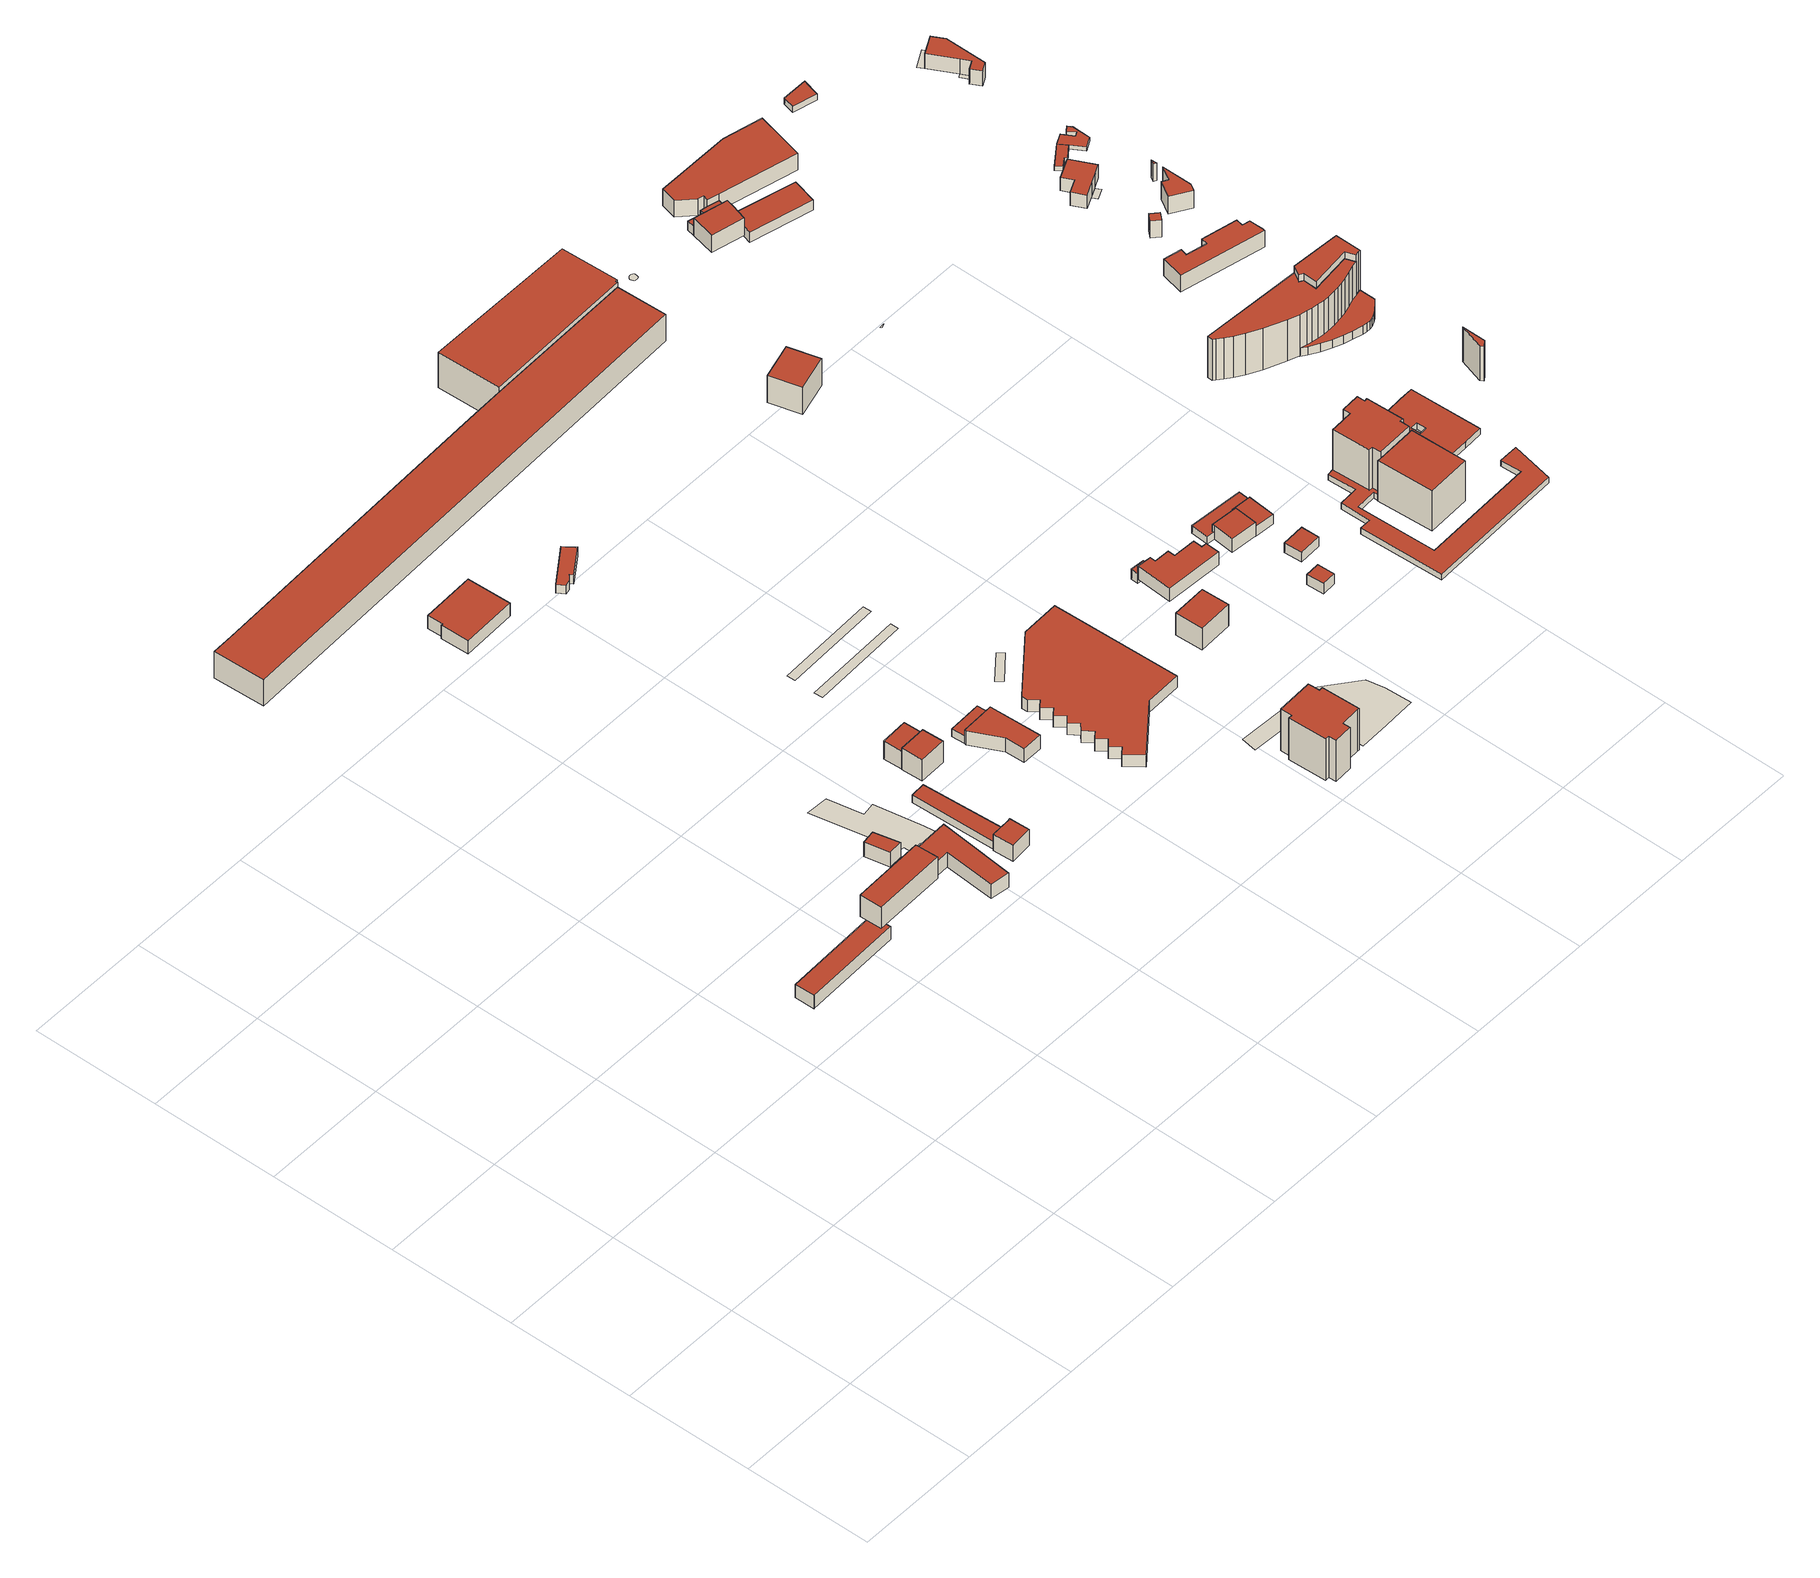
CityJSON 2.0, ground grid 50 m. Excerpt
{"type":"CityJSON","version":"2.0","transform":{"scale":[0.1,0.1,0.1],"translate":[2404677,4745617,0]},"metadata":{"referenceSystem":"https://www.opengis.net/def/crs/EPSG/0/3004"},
"CityObjects":{
"building1":{"type":"Building","attributes":{"ELEVATION":144.17,"GRONDA":153.95,"PIEDE":144.17,"ALTEZZA":9.78,"VOLUME":2468.6},"geometry":[{"type":"Solid","lod":"2","boundaries":[[[[0,1,2,3]],[[0,3,4,5]],[[3,2,6,4]],[[2,1,7,6]],[[1,0,5,7]],[[5,4,6,7]]]],"semantics":{"surfaces":[{"type":"GroundSurface"},{"type":"WallSurface","hasWindows":1},{"type":"WallSurface","hasWindows":0},{"type":"RoofSurface"}],"values":[[0,1,2,2,1,3]]}}]},
"building2":{"type":"Building","attributes":{"ELEVATION":143.21,"GRONDA":149.91,"PIEDE":143.21,"ALTEZZA":6.7,"VOLUME":356.24},"geometry":[{"type":"Solid","lod":"2","boundaries":[[[[8,9,10,11]],[[8,11,12,13]],[[11,10,14,12]],[[10,9,15,14]],[[9,8,13,15]],[[13,12,14,15]]]],"semantics":{"surfaces":[{"type":"GroundSurface"},{"type":"WallSurface","hasWindows":0},{"type":"WallSurface","hasWindows":1},{"type":"RoofSurface"}],"values":[[0,1,2,2,2,3]]}}]},
"building3":{"type":"Building","attributes":{"ELEVATION":145.44,"GRONDA":152.04,"PIEDE":145.44,"ALTEZZA":6.6,"VOLUME":1837.3},"geometry":[{"type":"Solid","lod":"2","boundaries":[[[[16,17,18,19,20,21,22,23]],[[16,23,24,25]],[[23,22,26,24]],[[22,21,27,26]],[[21,20,28,27]],[[20,19,29,28]],[[19,18,30,29]],[[18,17,31,30]],[[17,16,25,31]],[[25,24,26,27,28,29,30,31]]]],"semantics":{"surfaces":[{"type":"GroundSurface"},{"type":"WallSurface","hasWindows":1},{"type":"WallSurface","hasWindows":0},{"type":"RoofSurface"}],"values":[[0,1,1,2,2,1,1,1,2,3]]}}]},
"building4":{"type":"Building","attributes":{"ELEVATION":146.6,"GRONDA":0,"PIEDE":146.6,"ALTEZZA":0,"VOLUME":0},"geometry":[{"type":"MultiSurface","lod":"0","boundaries":[[[32,33,34,35,36,37,38,39,40,41,42,43,44]]]}]},
"building5":{"type":"Building","attributes":{"ELEVATION":141.85,"GRONDA":149.23,"PIEDE":141.85,"ALTEZZA":7.38,"VOLUME":517.94},"geometry":[{"type":"Solid","lod":"2","boundaries":[[[[45,46,47,48,49,50]],[[45,50,51,52]],[[50,49,53,51]],[[49,48,54,53]],[[48,47,55,54]],[[47,46,56,55]],[[46,45,52,56]],[[52,51,53,54,55,56]]]],"semantics":{"surfaces":[{"type":"GroundSurface"},{"type":"WallSurface","hasWindows":1},{"type":"WallSurface","hasWindows":0},{"type":"RoofSurface"}],"values":[[0,1,1,1,2,1,2,3]]}}]},
"building6":{"type":"Building","attributes":{"ELEVATION":141.31,"GRONDA":144.7,"PIEDE":141.31,"ALTEZZA":3.39,"VOLUME":728.48},"geometry":[{"type":"Solid","lod":"2","boundaries":[[[[57,58,59,60]],[[57,60,61,62]],[[60,59,63,61]],[[59,58,64,63]],[[58,57,62,64]],[[62,61,63,64]]]],"semantics":{"surfaces":[{"type":"GroundSurface"},{"type":"WallSurface","hasWindows":1},{"type":"WallSurface","hasWindows":0},{"type":"RoofSurface"}],"values":[[0,1,1,2,1,3]]}}]},
"building7":{"type":"Building","attributes":{"ELEVATION":144.18,"GRONDA":150.17,"PIEDE":144.18,"ALTEZZA":5.99,"VOLUME":2182.28},"geometry":[{"type":"Solid","lod":"2","boundaries":[[[[65,66,67,68]],[[69,70,66,65,71,72]],[[69,72,73,74]],[[72,71,75,73]],[[71,65,68,75]],[[66,70,76,67]],[[70,69,74,76]],[[74,73,75,68,67,76]]]],"semantics":{"surfaces":[{"type":"WallSurface","hasWindows":1},{"type":"GroundSurface"},{"type":"WallSurface","hasWindows":0},{"type":"RoofSurface"}],"values":[[0,1,0,2,0,2,0,3]]}}]},
"building8":{"type":"Building","attributes":{"ELEVATION":140.44,"GRONDA":150.24,"PIEDE":140.44,"ALTEZZA":9.8,"VOLUME":865.9},"geometry":[{"type":"Solid","lod":"2","boundaries":[[[[77,78,79,80]],[[77,80,81,82]],[[80,79,83,81]],[[79,78,84,83]],[[78,77,82,84]],[[82,81,83,84]]]],"semantics":{"surfaces":[{"type":"GroundSurface"},{"type":"WallSurface","hasWindows":1},{"type":"WallSurface","hasWindows":0},{"type":"RoofSurface"}],"values":[[0,1,2,2,1,3]]}}]},
"building9":{"type":"Building","attributes":{"ELEVATION":140.62,"GRONDA":148.72,"PIEDE":140.62,"ALTEZZA":8.1,"VOLUME":632.92},"geometry":[{"type":"Solid","lod":"2","boundaries":[[[[85,86,87,88]],[[85,88,89,90]],[[88,87,91,89]],[[87,86,92,91]],[[86,85,90,92]],[[90,89,91,92]]]],"semantics":{"surfaces":[{"type":"GroundSurface"},{"type":"WallSurface","hasWindows":0},{"type":"RoofSurface"}],"values":[[0,1,1,1,1,2]]}}]},
"building10":{"type":"Building","attributes":{"ELEVATION":144.06,"GRONDA":150.45,"PIEDE":144.06,"ALTEZZA":6.39,"VOLUME":1241.47},"geometry":[{"type":"Solid","lod":"2","boundaries":[[[[93,94,95,96]],[[94,97,98,95]],[[99,100,97,94,93,101]],[[99,101,102,103]],[[101,93,96,102]],[[97,100,104,98]],[[100,99,103,104]],[[103,102,96,95,98,104]]]],"semantics":{"surfaces":[{"type":"WallSurface","hasWindows":1},{"type":"GroundSurface"},{"type":"WallSurface","hasWindows":0},{"type":"RoofSurface"}],"values":[[0,0,1,2,2,2,2,3]]}}]},
"building11":{"type":"Building","attributes":{"ELEVATION":144.12,"GRONDA":147.55,"PIEDE":144.12,"ALTEZZA":3.43,"VOLUME":240.53},"geometry":[{"type":"Solid","lod":"2","boundaries":[[[[100,99,105,106]],[[100,106,107,108]],[[106,105,109,107]],[[105,99,110,109]],[[99,100,108,110]],[[108,107,109,110]]]],"semantics":{"surfaces":[{"type":"GroundSurface"},{"type":"WallSurface","hasWindows":0},{"type":"WallSurface","hasWindows":1},{"type":"RoofSurface"}],"values":[[0,1,2,2,2,3]]}}]},
"building12":{"type":"Building","attributes":{"ELEVATION":143.88,"GRONDA":147.88,"PIEDE":143.88,"ALTEZZA":4,"VOLUME":338.51},"geometry":[{"type":"Solid","lod":"2","boundaries":[[[[111,112,113,114]],[[112,115,116,113]],[[117,118,119,115,112,111,120]],[[117,120,121,122]],[[120,111,114,121]],[[115,119,123,116]],[[119,118,124,123]],[[118,117,122,124]],[[122,121,114,113,116,123,124]]]],"semantics":{"surfaces":[{"type":"WallSurface","hasWindows":0},{"type":"GroundSurface"},{"type":"WallSurface","hasWindows":1},{"type":"RoofSurface"}],"values":[[0,0,1,0,0,2,2,2,3]]}}]},
"building13":{"type":"Building","attributes":{"ELEVATION":144.87,"GRONDA":0,"PIEDE":144.87,"ALTEZZA":0,"VOLUME":0},"geometry":[{"type":"MultiSurface","lod":"0","boundaries":[[[125,126,127,128]]]}]},
"building14":{"type":"Building","attributes":{"ELEVATION":144.88,"GRONDA":0,"PIEDE":0,"ALTEZZA":6,"VOLUME":0},"geometry":[{"type":"Solid","lod":"2","boundaries":[[[[129,130,131,132]],[[130,129,133,134,135]],[[130,135,136,131]],[[135,134,137,136]],[[134,133,138,137]],[[133,129,132,138]],[[131,136,137,138,132]]]],"semantics":{"surfaces":[{"type":"WallSurface","hasWindows":1},{"type":"GroundSurface"},{"type":"WallSurface","hasWindows":0},{"type":"RoofSurface"}],"values":[[0,1,2,0,0,2,3]]}}]},
"building15":{"type":"Building","attributes":{"ELEVATION":145.69,"GRONDA":0,"PIEDE":145.69,"ALTEZZA":0,"VOLUME":0},"geometry":[{"type":"MultiSurface","lod":"0","boundaries":[[[139,140,141,142]]]}]},
"building16":{"type":"Building","attributes":{"ELEVATION":143.92,"GRONDA":156.02,"PIEDE":143.92,"ALTEZZA":12.1,"VOLUME":50901.09},"geometry":[{"type":"Solid","lod":"2","boundaries":[[[[143,144,145,146,147,148,149]],[[143,149,150,151]],[[149,148,152,150]],[[148,147,153,152]],[[147,146,154,153]],[[146,145,155,154]],[[145,144,156,155]],[[144,143,151,156]],[[151,150,152,153,154,155,156]]]],"semantics":{"surfaces":[{"type":"GroundSurface"},{"type":"WallSurface","hasWindows":0},{"type":"WallSurface","hasWindows":1},{"type":"RoofSurface"}],"values":[[0,1,2,1,2,1,2,2,3]]}}]},
"building17":{"type":"Building","attributes":{"ELEVATION":148.68,"GRONDA":0,"PIEDE":148.68,"ALTEZZA":0,"VOLUME":0},"geometry":[{"type":"MultiSurface","lod":"0","boundaries":[[[157,158,159,160]]]}]},
"building18":{"type":"Building","attributes":{"ELEVATION":144.12,"GRONDA":149.5,"PIEDE":144.12,"ALTEZZA":5.38,"VOLUME":10034.62},"geometry":[{"type":"Solid","lod":"2","boundaries":[[[[161,162,163,164,165,166,167,168,169,170,171,172,173,174,175,176,177,178,179,180,181]],[[161,181,182,183]],[[181,180,184,182]],[[180,179,185,184]],[[179,178,186,185]],[[178,177,187,186]],[[177,176,188,187]],[[176,175,189,188]],[[175,174,190,189]],[[174,173,191,190]],[[173,172,192,191]],[[172,171,193,192]],[[171,170,194,193]],[[170,169,195,194]],[[169,168,196,195]],[[168,167,197,196]],[[167,166,198,197]],[[166,165,199,198]],[[165,164,200,199]],[[164,163,201,200]],[[163,162,202,201]],[[162,161,183,202]],[[183,182,184,185,186,187,188,189,190,191,192,193,194,195,196,197,198,199,200,201,202]]]],"semantics":{"surfaces":[{"type":"GroundSurface"},{"type":"WallSurface","hasWindows":1},{"type":"WallSurface","hasWindows":0},{"type":"RoofSurface"}],"values":[[0,1,2,1,1,2,1,1,2,1,2,2,1,2,1,1,2,2,2,1,1,1,3]]}}]},
"building19":{"type":"Building","attributes":{"ELEVATION":143.97,"GRONDA":154.03,"PIEDE":143.97,"ALTEZZA":10.06,"VOLUME":1475.68},"geometry":[{"type":"Solid","lod":"2","boundaries":[[[[203,204,205,206]],[[203,206,207,208]],[[206,205,209,207]],[[205,204,210,209]],[[204,203,208,210]],[[208,207,209,210]]]],"semantics":{"surfaces":[{"type":"GroundSurface"},{"type":"WallSurface","hasWindows":0},{"type":"WallSurface","hasWindows":1},{"type":"RoofSurface"}],"values":[[0,1,1,2,2,3]]}}]},
"building20":{"type":"Building","attributes":{"ELEVATION":141.59,"GRONDA":146.07,"PIEDE":141.6,"ALTEZZA":4.47,"VOLUME":73.32},"geometry":[{"type":"Solid","lod":"2","boundaries":[[[[211,212,213,214]],[[211,214,215,216]],[[214,213,217,215]],[[213,212,218,217]],[[212,211,216,218]],[[216,215,217,218]]]],"semantics":{"surfaces":[{"type":"GroundSurface"},{"type":"WallSurface","hasWindows":1},{"type":"WallSurface","hasWindows":0},{"type":"RoofSurface"}],"values":[[0,1,2,2,2,3]]}}]},
"building21":{"type":"Building","attributes":{"ELEVATION":143.59,"GRONDA":149.56,"PIEDE":143.59,"ALTEZZA":5.97,"VOLUME":1444.21},"geometry":[{"type":"Solid","lod":"2","boundaries":[[[[219,220,221,222,223,224,225,226,227,228]],[[219,228,229,230]],[[228,227,231,229]],[[227,226,232,231]],[[226,225,233,232]],[[225,224,234,233]],[[224,223,235,234]],[[223,222,236,235]],[[222,221,237,236]],[[221,220,238,237]],[[220,219,230,238]],[[230,229,231,232,233,234,235,236,237,238]]]],"semantics":{"surfaces":[{"type":"GroundSurface"},{"type":"WallSurface","hasWindows":0},{"type":"WallSurface","hasWindows":1},{"type":"RoofSurface"}],"values":[[0,1,1,2,1,1,2,2,1,2,1,3]]}}]},
"building22":{"type":"Building","attributes":{"ELEVATION":141.89,"GRONDA":158,"PIEDE":141.89,"ALTEZZA":16.11,"VOLUME":92813.31},"geometry":[{"type":"Solid","lod":"2","boundaries":[[[[239,240,241,242]],[[241,243,244,245,246,242]],[[240,239,247,248,249,250]],[[240,250,243,241]],[[250,249,244,243]],[[249,248,245,244]],[[248,247,246,245]],[[247,239,242,246]]]],"semantics":{"surfaces":[{"type":"WallSurface","hasWindows":0},{"type":"RoofSurface"},{"type":"GroundSurface"},{"type":"WallSurface","hasWindows":1}],"values":[[0,1,2,0,0,0,0,3]]}}]},
"building23":{"type":"Building","attributes":{"ELEVATION":144.37,"GRONDA":149.09,"PIEDE":144.37,"ALTEZZA":4.72,"VOLUME":175.67},"geometry":[{"type":"Solid","lod":"2","boundaries":[[[[251,252,253,254]],[[252,251,255,256]],[[252,256,257,253]],[[256,255,258,257]],[[255,251,254,258]],[[253,257,258,254]]]],"semantics":{"surfaces":[{"type":"WallSurface","hasWindows":0},{"type":"GroundSurface"},{"type":"WallSurface","hasWindows":1},{"type":"RoofSurface"}],"values":[[0,1,2,2,2,3]]}}]},
"building24":{"type":"Building","attributes":{"ELEVATION":143.75,"GRONDA":149.96,"PIEDE":143.76,"ALTEZZA":6.2,"VOLUME":590.49},"geometry":[{"type":"Solid","lod":"2","boundaries":[[[[259,260,261,262,263]],[[259,263,264,265]],[[263,262,266,264]],[[262,261,267,266]],[[261,260,268,267]],[[260,259,265,268]],[[265,264,266,267,268]]]],"semantics":{"surfaces":[{"type":"GroundSurface"},{"type":"WallSurface","hasWindows":0},{"type":"WallSurface","hasWindows":1},{"type":"RoofSurface"}],"values":[[0,1,1,2,1,2,3]]}}]},
"building25":{"type":"Building","attributes":{"ELEVATION":143.97,"GRONDA":148.34,"PIEDE":143.97,"ALTEZZA":4.37,"VOLUME":269.39},"geometry":[{"type":"Solid","lod":"2","boundaries":[[[[269,270,271,272]],[[269,272,273,274]],[[272,271,275,273]],[[271,270,276,275]],[[270,269,274,276]],[[274,273,275,276]]]],"semantics":{"surfaces":[{"type":"GroundSurface"},{"type":"WallSurface","hasWindows":1},{"type":"WallSurface","hasWindows":0},{"type":"RoofSurface"}],"values":[[0,1,1,1,2,3]]}}]},
"building26":{"type":"Building","attributes":{"ELEVATION":140.83,"GRONDA":153.22,"PIEDE":140.83,"ALTEZZA":12.39,"VOLUME":2206.08},"geometry":[{"type":"Solid","lod":"2","boundaries":[[[[277,278,279,280]],[[277,280,281,282]],[[280,279,283,281]],[[279,278,284,283]],[[278,277,282,284]],[[282,281,283,284]]]],"semantics":{"surfaces":[{"type":"GroundSurface"},{"type":"WallSurface","hasWindows":1},{"type":"WallSurface","hasWindows":0},{"type":"RoofSurface"}],"values":[[0,1,1,2,1,3]]}}]},
"building27":{"type":"Building","attributes":{"ELEVATION":143.59,"GRONDA":146.99,"PIEDE":143.59,"ALTEZZA":3.4,"VOLUME":418.33},"geometry":[{"type":"Solid","lod":"2","boundaries":[[[[285,286,287,288,289,290,291,292]],[[285,292,293,294]],[[292,291,295,293]],[[291,290,296,295]],[[290,289,297,296]],[[289,288,298,297]],[[288,287,299,298]],[[287,286,300,299]],[[286,285,294,300]],[[294,293,295,296,297,298,299,300]]]],"semantics":{"surfaces":[{"type":"GroundSurface"},{"type":"WallSurface","hasWindows":0},{"type":"WallSurface","hasWindows":1},{"type":"RoofSurface"}],"values":[[0,1,1,1,1,2,1,2,1,3]]}}]},
"building28":{"type":"Building","attributes":{"ELEVATION":143.59,"GRONDA":148.07,"PIEDE":143.59,"ALTEZZA":4.48,"VOLUME":374.34},"geometry":[{"type":"Solid","lod":"2","boundaries":[[[[285,301,302,287,286]],[[285,286,303,304]],[[286,287,305,303]],[[287,302,306,305]],[[302,301,307,306]],[[301,285,304,307]],[[304,303,305,306,307]]]],"semantics":{"surfaces":[{"type":"GroundSurface"},{"type":"WallSurface","hasWindows":1},{"type":"WallSurface","hasWindows":0},{"type":"RoofSurface"}],"values":[[0,1,2,1,1,2,3]]}}]},
"building29":{"type":"Building","attributes":{"ELEVATION":154.08,"GRONDA":0,"PIEDE":154.08,"ALTEZZA":0,"VOLUME":0},"geometry":[{"type":"MultiSurface","lod":"0","boundaries":[[[308,309,310,311,312,313,314,315,316,317,318,319,320,321,322]]]}]},
"building30":{"type":"Building","attributes":{"ELEVATION":141.79,"GRONDA":160.15,"PIEDE":141.79,"ALTEZZA":18.36,"VOLUME":6965.8},"geometry":[{"type":"Solid","lod":"2","boundaries":[[[[323,324,325,326,327,328,329]],[[323,329,330,331]],[[329,328,332,330]],[[328,327,333,332]],[[327,326,334,333]],[[326,325,335,334]],[[325,324,336,335]],[[324,323,331,336]],[[331,330,332,333,334,335,336]]]],"semantics":{"surfaces":[{"type":"GroundSurface"},{"type":"WallSurface","hasWindows":1},{"type":"WallSurface","hasWindows":0},{"type":"RoofSurface"}],"values":[[0,1,2,1,2,2,2,1,3]]}}]},
"building31":{"type":"Building","attributes":{"ELEVATION":141.79,"GRONDA":163.01,"PIEDE":141.79,"ALTEZZA":21.22,"VOLUME":7039.61},"geometry":[{"type":"Solid","lod":"2","boundaries":[[[[337,338,339,340]],[[328,327,338,337,341,342,343,344,345,346,347,348,349]],[[328,349,350,351]],[[349,348,352,350]],[[348,347,353,352]],[[347,346,354,353]],[[346,345,355,354]],[[345,344,356,355]],[[344,343,357,356]],[[343,342,358,357]],[[342,341,359,358]],[[341,337,340,359]],[[338,327,360,339]],[[327,328,351,360]],[[351,350,352,353,354,355,356,357,358,359,340,339,360]]]],"semantics":{"surfaces":[{"type":"WallSurface","hasWindows":1},{"type":"GroundSurface"},{"type":"WallSurface","hasWindows":0},{"type":"RoofSurface"}],"values":[[0,1,2,0,2,2,0,0,0,0,0,0,0,0,3]]}}]},
"building32":{"type":"Building","attributes":{"ELEVATION":142,"GRONDA":144.56,"PIEDE":142,"ALTEZZA":2.56,"VOLUME":2046.81},"geometry":[{"type":"Solid","lod":"2","boundaries":[[[[361,362,363,364,365,366,367,368,369,370,371,372,373,374,375,376,377,378,379]],[[380,381,382,383,384,385,386,387,388,389,390,391,392,393,394,395,396,397,398]],[[380,398,362,361]],[[398,397,363,362]],[[397,396,364,363]],[[396,395,365,364]],[[395,394,366,365]],[[394,393,367,366]],[[393,392,368,367]],[[392,391,369,368]],[[391,390,370,369]],[[390,389,371,370]],[[389,388,372,371]],[[388,387,373,372]],[[387,386,374,373]],[[386,385,375,374]],[[385,384,376,375]],[[384,383,377,376]],[[383,382,378,377]],[[382,381,379,378]],[[381,380,361,379]]]],"semantics":{"surfaces":[{"type":"RoofSurface"},{"type":"GroundSurface"},{"type":"WallSurface","hasWindows":0},{"type":"WallSurface","hasWindows":1}],"values":[[0,1,2,3,2,3,3,2,2,3,2,3,3,2,3,2,3,3,2,2,3]]}}]},
"building33":{"type":"Building","attributes":{"ELEVATION":0,"GRONDA":0,"PIEDE":0,"ALTEZZA":19,"VOLUME":0},"geometry":[{"type":"Solid","lod":"2","boundaries":[[[[399,400,401,402,403,404,405,406,407,408,409,410,411]],[[399,411,412,413]],[[411,410,414,412]],[[410,409,415,414]],[[409,408,416,415]],[[408,407,417,416]],[[407,406,418,417]],[[406,405,419,418]],[[405,404,420,419]],[[404,403,421,420]],[[403,402,422,421]],[[402,401,423,422]],[[401,400,424,423]],[[400,399,413,424]],[[413,412,414,415,416,417,418,419,420,421,422,423,424]]]],"semantics":{"surfaces":[{"type":"GroundSurface"},{"type":"WallSurface","hasWindows":0},{"type":"WallSurface","hasWindows":1},{"type":"RoofSurface"}],"values":[[0,1,2,1,1,2,1,1,2,1,1,1,2,1,3]]}}]},
"building34":{"type":"Building","attributes":{"ELEVATION":139.78,"GRONDA":147.74,"PIEDE":139.78,"ALTEZZA":7.96,"VOLUME":1008.75},"geometry":[{"type":"Solid","lod":"2","boundaries":[[[[425,426,427,428,429]],[[425,429,430,431]],[[429,428,432,430]],[[428,427,433,432]],[[427,426,434,433]],[[426,425,431,434]],[[431,430,432,433,434]]]],"semantics":{"surfaces":[{"type":"GroundSurface"},{"type":"WallSurface","hasWindows":0},{"type":"WallSurface","hasWindows":1},{"type":"RoofSurface"}],"values":[[0,1,2,2,1,1,3]]}}]},
"building35":{"type":"Building","attributes":{"ELEVATION":139.78,"GRONDA":143.87,"PIEDE":139.78,"ALTEZZA":4.09,"VOLUME":210.73},"geometry":[{"type":"Solid","lod":"2","boundaries":[[[[435,436,425,429,437,438,439]],[[435,439,440,441]],[[439,438,442,440]],[[438,437,443,442]],[[437,429,444,443]],[[429,425,445,444]],[[425,436,446,445]],[[436,435,441,446]],[[441,440,442,443,444,445,446]]]],"semantics":{"surfaces":[{"type":"GroundSurface"},{"type":"WallSurface","hasWindows":1},{"type":"WallSurface","hasWindows":0},{"type":"RoofSurface"}],"values":[[0,1,1,2,2,2,1,1,3]]}}]},
"building36":{"type":"Building","attributes":{"ELEVATION":0,"GRONDA":0,"PIEDE":0,"ALTEZZA":0,"VOLUME":0},"geometry":[{"type":"MultiSurface","lod":"0","boundaries":[[[447,448,449,450,451,452,453,454,455,456,457]]]}]},
"building37":{"type":"Building","attributes":{"ELEVATION":141.13,"GRONDA":143.83,"PIEDE":141.13,"ALTEZZA":2.7,"VOLUME":2021.27},"geometry":[{"type":"Solid","lod":"2","boundaries":[[[[458,459,460,461,462,463,464,465,466,467,468,469,470,471,472],[473,474,475,476]],[[458,472,477,478]],[[472,471,479,477]],[[471,470,480,479]],[[470,469,481,480]],[[469,468,482,481]],[[468,467,483,482]],[[467,466,484,483]],[[466,465,485,484]],[[465,464,486,485]],[[464,463,487,486]],[[463,462,488,487]],[[462,461,489,488]],[[461,460,490,489]],[[460,459,491,490]],[[459,458,478,491]],[[473,476,492,493]],[[476,475,494,492]],[[475,474,495,494]],[[474,473,493,495]],[[478,477,479,480,481,482,483,484,485,486,487,488,489,490,491],[493,492,494,495]]]],"semantics":{"surfaces":[{"type":"GroundSurface"},{"type":"WallSurface","hasWindows":0},{"type":"WallSurface","hasWindows":1},{"type":"RoofSurface"}],"values":[[0,1,2,1,2,1,1,2,1,1,1,2,2,2,2,2,2,2,2,1,3]]}}]},
"building38":{"type":"Building","attributes":{"ELEVATION":141.13,"GRONDA":0,"PIEDE":141.13,"ALTEZZA":0,"VOLUME":0},"geometry":[{"type":"MultiSurface","lod":"0","boundaries":[[[473,474,475,476]]]}]},
"building39":{"type":"Building","attributes":{"ELEVATION":139.45,"GRONDA":143.87,"PIEDE":139.45,"ALTEZZA":4.42,"VOLUME":1091.5},"geometry":[{"type":"Solid","lod":"2","boundaries":[[[[496,497,498,499,500]],[[496,500,501,502]],[[500,499,503,501]],[[499,498,504,503]],[[498,497,505,504]],[[497,496,502,505]],[[502,501,503,504,505]]]],"semantics":{"surfaces":[{"type":"GroundSurface"},{"type":"WallSurface","hasWindows":0},{"type":"WallSurface","hasWindows":1},{"type":"RoofSurface"}],"values":[[0,1,2,2,1,1,3]]}}]},
"building40":{"type":"Building","attributes":{"ELEVATION":139.19,"GRONDA":146.77,"PIEDE":139.19,"ALTEZZA":7.58,"VOLUME":6007.72},"geometry":[{"type":"Solid","lod":"2","boundaries":[[[[506,507,508,509,510,511,512,513,514]],[[506,514,515,516]],[[514,513,517,515]],[[513,512,518,517]],[[512,511,519,518]],[[511,510,520,519]],[[510,509,521,520]],[[509,508,522,521]],[[508,507,523,522]],[[507,506,516,523]],[[516,515,517,518,519,520,521,522,523]]]],"semantics":{"surfaces":[{"type":"GroundSurface"},{"type":"WallSurface","hasWindows":0},{"type":"WallSurface","hasWindows":1},{"type":"RoofSurface"}],"values":[[0,1,1,1,2,1,2,2,2,2,3]]}}]},
"building41":{"type":"Building","attributes":{"ELEVATION":141.56,"GRONDA":160.46,"PIEDE":141.56,"ALTEZZA":18.9,"VOLUME":9743.63},"geometry":[{"type":"Solid","lod":"2","boundaries":[[[[524,525,526,527,528,529,530,531,532,533,534,535,536,537,538,539,540,541,542,543,544,545,546,547,548,549]],[[524,549,550,551]],[[549,548,552,550]],[[548,547,553,552]],[[547,546,554,553]],[[546,545,555,554]],[[545,544,556,555]],[[544,543,557,556]],[[543,542,558,557]],[[542,541,559,558]],[[541,540,560,559]],[[540,539,561,560]],[[539,538,562,561]],[[538,537,563,562]],[[537,536,564,563]],[[536,535,565,564]],[[535,534,566,565]],[[534,533,567,566]],[[533,532,568,567]],[[532,531,569,568]],[[531,530,570,569]],[[530,529,571,570]],[[529,528,572,571]],[[528,527,573,572]],[[527,526,574,573]],[[526,525,575,574]],[[525,524,551,575]],[[551,550,552,553,554,555,556,557,558,559,560,561,562,563,564,565,566,567,568,569,570,571,572,573,574,575]]]],"semantics":{"surfaces":[{"type":"GroundSurface"},{"type":"WallSurface","hasWindows":0},{"type":"WallSurface","hasWindows":1},{"type":"RoofSurface"}],"values":[[0,1,1,2,2,1,2,1,1,2,2,2,2,2,1,2,1,1,2,2,2,2,1,2,2,1,2,3]]}}]},
"building42":{"type":"Building","attributes":{"ELEVATION":141.49,"GRONDA":145.33,"PIEDE":141.49,"ALTEZZA":3.84,"VOLUME":788.66},"geometry":[{"type":"Solid","lod":"2","boundaries":[[[[576,577,578,579]],[[580,581,582,583,584,585,586,587,588,577,576,589,590,591,592,593,594,595,596,597,598,599,600,601,602,603,604,605,606]],[[580,606,607,608]],[[606,605,609,607]],[[605,604,610,609]],[[604,603,611,610]],[[603,602,612,611]],[[602,601,613,612]],[[601,600,614,613]],[[600,599,615,614]],[[599,598,616,615]],[[598,597,617,616]],[[597,596,618,617]],[[596,595,619,618]],[[595,594,620,619]],[[594,593,621,620]],[[593,592,622,621]],[[592,591,623,622]],[[591,590,624,623]],[[590,589,625,624]],[[589,576,579,625]],[[577,588,626,578]],[[588,587,627,626]],[[587,586,628,627]],[[586,585,629,628]],[[585,584,630,629]],[[584,583,631,630]],[[583,582,632,631]],[[582,581,633,632]],[[581,580,608,633]],[[608,607,609,610,611,612,613,614,615,616,617,618,619,620,621,622,623,624,625,579,578,626,627,628,629,630,631,632,633]]]],"semantics":{"surfaces":[{"type":"WallSurface","hasWindows":1},{"type":"GroundSurface"},{"type":"WallSurface","hasWindows":0},{"type":"RoofSurface"}],"values":[[0,1,0,0,0,0,2,0,0,2,0,2,2,2,0,2,2,2,0,0,2,2,2,0,0,0,0,0,0,0,3]]}}]},
"building43":{"type":"Building","attributes":{"ELEVATION":141.49,"GRONDA":157.45,"PIEDE":141.49,"ALTEZZA":15.96,"VOLUME":2307.72},"geometry":[{"type":"Solid","lod":"2","boundaries":[[[[634,635,636,637]],[[634,637,638,639]],[[637,636,640,638]],[[636,635,641,640]],[[635,634,639,641]],[[639,638,640,641]]]],"semantics":{"surfaces":[{"type":"GroundSurface"},{"type":"WallSurface","hasWindows":0},{"type":"WallSurface","hasWindows":1},{"type":"RoofSurface"}],"values":[[0,1,2,2,2,3]]}}]},
"building44":{"type":"Building","attributes":{"ELEVATION":141.49,"GRONDA":163.57,"PIEDE":141.49,"ALTEZZA":22.08,"VOLUME":9354.49},"geometry":[{"type":"Solid","lod":"2","boundaries":[[[[592,591,590,642,643,644,645,646,647]],[[592,647,648,649]],[[647,646,650,648]],[[646,645,651,650]],[[645,644,652,651]],[[644,643,653,652]],[[643,642,654,653]],[[642,590,655,654]],[[590,591,656,655]],[[591,592,649,656]],[[649,648,650,651,652,653,654,655,656]]]],"semantics":{"surfaces":[{"type":"GroundSurface"},{"type":"WallSurface","hasWindows":0},{"type":"WallSurface","hasWindows":1},{"type":"RoofSurface"}],"values":[[0,1,2,1,1,2,1,1,1,1,3]]}}]},
"building45":{"type":"Building","attributes":{"ELEVATION":138.32,"GRONDA":145.91,"PIEDE":138.32,"ALTEZZA":7.59,"VOLUME":0},"geometry":[{"type":"Solid","lod":"2","boundaries":[[[[657,658,659,660,661,662,663,664,665,666,667,668]],[[657,668,669,670]],[[668,667,671,669]],[[667,666,672,671]],[[666,665,673,672]],[[665,664,674,673]],[[664,663,675,674]],[[663,662,676,675]],[[662,661,677,676]],[[661,660,678,677]],[[660,659,679,678]],[[659,658,680,679]],[[658,657,670,680]],[[670,669,671,672,673,674,675,676,677,678,679,680]]]],"semantics":{"surfaces":[{"type":"GroundSurface"},{"type":"WallSurface","hasWindows":1},{"type":"WallSurface","hasWindows":0},{"type":"RoofSurface"}],"values":[[0,1,1,1,1,1,1,1,2,1,1,1,2,3]]}}]},
"building46":{"type":"Building","attributes":{"ELEVATION":138.14,"GRONDA":145.94,"PIEDE":138.14,"ALTEZZA":7.8,"VOLUME":98.93},"geometry":[{"type":"Solid","lod":"2","boundaries":[[[[681,682,683,684]],[[681,684,685,686]],[[684,683,687,685]],[[683,682,688,687]],[[682,681,686,688]],[[686,685,687,688]]]],"semantics":{"surfaces":[{"type":"GroundSurface"},{"type":"WallSurface","hasWindows":0},{"type":"WallSurface","hasWindows":1},{"type":"RoofSurface"}],"values":[[0,1,2,2,1,3]]}}]},
"building47":{"type":"Building","attributes":{"ELEVATION":139.07,"GRONDA":141.92,"PIEDE":139.07,"ALTEZZA":2.85,"VOLUME":338.07},"geometry":[{"type":"Solid","lod":"2","boundaries":[[[[689,690,691,692]],[[689,692,693,694]],[[692,691,695,693]],[[691,690,696,695]],[[690,689,694,696]],[[694,693,695,696]]]],"semantics":{"surfaces":[{"type":"GroundSurface"},{"type":"WallSurface","hasWindows":0},{"type":"WallSurface","hasWindows":1},{"type":"RoofSurface"}],"values":[[0,1,2,2,2,3]]}}]},
"building48":{"type":"Building","attributes":{"ELEVATION":137.71,"GRONDA":143.77,"PIEDE":137.71,"ALTEZZA":6.06,"VOLUME":721.32},"geometry":[{"type":"Solid","lod":"2","boundaries":[[[[697,698,699,700,701,702,703,704]],[[697,704,705,706]],[[704,703,707,705]],[[703,702,708,707]],[[702,701,709,708]],[[701,700,710,709]],[[700,699,711,710]],[[699,698,712,711]],[[698,697,706,712]],[[706,705,707,708,709,710,711,712]]]],"semantics":{"surfaces":[{"type":"GroundSurface"},{"type":"WallSurface","hasWindows":1},{"type":"WallSurface","hasWindows":0},{"type":"RoofSurface"}],"values":[[0,1,2,2,1,2,1,2,1,3]]}}]},
"building49":{"type":"Building","attributes":{"ELEVATION":136.88,"GRONDA":0,"PIEDE":136.88,"ALTEZZA":0,"VOLUME":0},"geometry":[{"type":"MultiSurface","lod":"0","boundaries":[[[713,714,715,716]]]}]},
"building50":{"type":"Building","attributes":{"ELEVATION":138.1,"GRONDA":146.09,"PIEDE":138.1,"ALTEZZA":7.99,"VOLUME":1359.53},"geometry":[{"type":"Solid","lod":"2","boundaries":[[[[717,718,719,720,721,722]],[[717,722,723,724]],[[722,721,725,723]],[[721,720,726,725]],[[720,719,727,726]],[[719,718,728,727]],[[718,717,724,728]],[[724,723,725,726,727,728]]]],"semantics":{"surfaces":[{"type":"GroundSurface"},{"type":"WallSurface","hasWindows":0},{"type":"WallSurface","hasWindows":1},{"type":"RoofSurface"}],"values":[[0,1,2,1,1,2,2,3]]}}]},
"building51":{"type":"Building","attributes":{"ELEVATION":137.35,"GRONDA":139.03,"PIEDE":137.35,"ALTEZZA":1.68,"VOLUME":58.83},"geometry":[{"type":"Solid","lod":"2","boundaries":[[[[729,730,731,732,733,734]],[[729,734,735,736]],[[734,733,737,735]],[[733,732,738,737]],[[732,731,739,738]],[[731,730,740,739]],[[730,729,736,740]],[[736,735,737,738,739,740]]]],"semantics":{"surfaces":[{"type":"GroundSurface"},{"type":"WallSurface","hasWindows":1},{"type":"WallSurface","hasWindows":0},{"type":"RoofSurface"}],"values":[[0,1,2,2,1,1,2,3]]}}]},
"building52":{"type":"Building","attributes":{"ELEVATION":138.1,"GRONDA":146.09,"PIEDE":138.1,"ALTEZZA":7.99,"VOLUME":1359.53},"geometry":[{"type":"Solid","lod":"2","boundaries":[[[[741,742,743]],[[741,743,744,745]],[[743,742,746,744]],[[742,741,745,746]],[[745,744,746]]]],"semantics":{"surfaces":[{"type":"GroundSurface"},{"type":"WallSurface","hasWindows":0},{"type":"WallSurface","hasWindows":1},{"type":"RoofSurface"}],"values":[[0,1,1,2,3]]}}]},
"building53":{"type":"Building","attributes":{"ELEVATION":137.2,"GRONDA":139.01,"PIEDE":137.2,"ALTEZZA":1.81,"VOLUME":113.33},"geometry":[{"type":"Solid","lod":"2","boundaries":[[[[747,748,735,749]],[[748,750,736,735]],[[751,752,753,754]],[[750,748,747,755,756,757,758,752,751,759]],[[750,759,760,736]],[[759,751,754,760]],[[752,758,761,753]],[[758,757,762,761]],[[757,756,763,762]],[[756,755,764,763]],[[755,747,749,764]],[[736,760,754,753,761,762,763,764,749,735]]]],"semantics":{"surfaces":[{"type":"WallSurface","hasWindows":1},{"type":"GroundSurface"},{"type":"WallSurface","hasWindows":0},{"type":"RoofSurface"}],"values":[[0,0,0,1,2,2,2,2,0,2,0,3]]}}]},
"building54":{"type":"Building","attributes":{"ELEVATION":136.88,"GRONDA":0,"PIEDE":136.88,"ALTEZZA":0,"VOLUME":0},"geometry":[{"type":"MultiSurface","lod":"0","boundaries":[[[765,766,767,768]]]}]},
"building55":{"type":"Building","attributes":{"ELEVATION":136.88,"GRONDA":143.84,"PIEDE":136.88,"ALTEZZA":6.96,"VOLUME":1208.1},"geometry":[{"type":"Solid","lod":"2","boundaries":[[[[766,765,769,770]],[[771,772,773,774]],[[772,775,776,773]],[[775,767,777,776]],[[767,766,770,777]],[[765,766,767,775,772,771,778,779,780]],[[765,780,781,769]],[[780,779,782,781]],[[779,778,783,782]],[[778,771,774,783]],[[769,781,782,783,774,773,776,777,770]]]],"semantics":{"surfaces":[{"type":"WallSurface","hasWindows":1},{"type":"GroundSurface"},{"type":"WallSurface","hasWindows":0},{"type":"RoofSurface"}],"values":[[0,0,0,0,0,1,2,2,0,2,3]]}}]},
"building56":{"type":"Building","attributes":{"ELEVATION":136.88,"GRONDA":0,"PIEDE":136.88,"ALTEZZA":0,"VOLUME":0},"geometry":[{"type":"MultiSurface","lod":"0","boundaries":[[[772,784,785,775]]]}]},
"building57":{"type":"Building","attributes":{"ELEVATION":0,"GRONDA":0,"PIEDE":0,"ALTEZZA":0,"VOLUME":0},"geometry":[{"type":"MultiSurface","lod":"0","boundaries":[[[786,787,788]]]}]}
},
"vertices":[
[830,344,1442],[542,335,1442],[540,422,1442],[826,432,1442],[826,432,1540],[830,344,1540],[540,422,1540],[542,335,1540],
[832,501,1432],[776,498,1432],[757,592,1432],[809,600,1432],[809,600,1499],[832,501,1499],[757,592,1499],[776,498,1499],
[960,352,1454],[938,138,1454],[864,147,1454],[879,346,1454],[830,344,1454],[826,432,1454],[900,435,1454],[968,437,1454],[968,437,1520],[960,352,1520],[900,435,1520],[826,432,1520],[830,344,1520],[879,346,1520],[864,147,1520],[938,138,1520],
[968,437,1466],[965,479,1466],[960,515,1466],[926,700,1466],[876,692,1466],[848,829,1466],[763,833,1466],[809,600,1466],[832,501,1466],[846,501,1466],[847,472,1466],[896,473,1466],[900,435,1466],
[1066,306,1418],[1133,309,1418],[1145,310,1418],[1149,231,1418],[1062,224,1418],[1058,305,1418],[1058,305,1492],[1066,306,1492],[1062,224,1492],[1149,231,1492],[1145,310,1492],[1133,309,1492],
[1133,309,1413],[1066,306,1413],[1054,644,1413],[1113,648,1413],[1113,648,1447],[1133,309,1447],[1054,644,1447],[1066,306,1447],
[616,2245,1442],[608,2245,1442],[608,2245,1502],[616,2245,1502],[826,2142,1442],[611,2134,1442],[613,2306,1442],[820,2314,1442],[820,2314,1502],[826,2142,1502],[613,2306,1502],[611,2134,1502],
[1152,771,1404],[1257,774,1404],[1261,691,1404],[1155,687,1404],[1155,687,1502],[1152,771,1502],[1261,691,1502],[1257,774,1502],
[1257,774,1406],[1152,771,1406],[1149,844,1406],[1254,849,1406],[1254,849,1487],[1257,774,1487],[1149,844,1487],[1152,771,1487],
[1400,546,1441],[1403,470,1441],[1403,470,1504],[1400,546,1504],[1482,472,1441],[1482,472,1504],[1342,670,1441],[1474,675,1441],[1342,662,1441],[1342,662,1504],[1342,670,1504],[1474,675,1504],
[1339,722,1441],[1471,727,1441],[1471,727,1476],[1474,675,1476],[1339,722,1476],[1342,670,1476],
[1001,2100,1439],[1020,2072,1439],[1020,2072,1479],[1001,2100,1479],[1040,2077,1439],[1040,2077,1479],[1173,2155,1439],[1070,2084,1439],[1062,2096,1439],[1141,2198,1439],[1141,2198,1479],[1173,2155,1479],[1062,2096,1479],[1070,2084,1479],
[1195,1177,1449],[1196,1143,1449],[1588,1160,1449],[1587,1192,1449],
[1194,1177,0],[1195,1177,0],[1195,1177,60],[1194,1177,60],[1192,1255,0],[1584,1270,0],[1587,1192,0],[1587,1192,60],[1584,1270,60],[1192,1255,60],
[1584,1270,1457],[1582,1303,1457],[1190,1286,1457],[1192,1255,1457],
[3,2683,1439],[90,2686,1439],[1323,2739,1439],[1475,2745,1439],[2076,2762,1439],[2084,2565,1439],[11,2481,1439],[11,2481,1560],[3,2683,1560],[2084,2565,1560],[2076,2762,1560],[1475,2745,1560],[1323,2739,1560],[90,2686,1560],
[1700,805,1487],[1681,828,1487],[1582,749,1487],[1601,725,1487],
[1832,312,1441],[1642,161,1441],[1592,223,1441],[1620,244,1441],[1591,278,1441],[1617,300,1441],[1589,334,1441],[1616,355,1441],[1589,391,1441],[1613,412,1441],[1586,447,1441],[1610,468,1441],[1583,503,1441],[1608,523,1441],[1581,558,1441],[1607,579,1441],[1581,611,1441],[1580,634,1441],[1806,813,1441],[1957,818,1441],[1974,317,1441],[1974,317,1495],[1832,312,1495],[1957,818,1495],[1806,813,1495],[1580,634,1495],[1581,611,1495],[1607,579,1495],[1581,558,1495],[1608,523,1495],[1583,503,1495],[1610,468,1495],[1586,447,1495],[1613,412,1495],[1589,391,1495],[1616,355,1495],[1589,334,1495],[1617,300,1495],[1591,278,1495],[1620,244,1495],[1592,223,1495],[1642,161,1495],
[2290,371,1440],[2154,366,1440],[2150,474,1440],[2286,479,1440],[2286,479,1540],[2290,371,1540],[2150,474,1540],[2154,366,1540],
[2318,725,1416],[2263,730,1416],[2265,759,1416],[2320,756,1416],[2320,756,1461],[2318,725,1461],[2265,759,1461],[2263,730,1461],
[2318,725,1436],[2317,703,1436],[2377,700,1436],[2376,672,1436],[2464,667,1436],[2462,631,1436],[2482,630,1436],[2479,575,1436],[2255,588,1436],[2263,730,1436],[2263,730,1496],[2318,725,1496],[2255,588,1496],[2479,575,1496],[2482,630,1496],[2462,631,1496],[2464,667,1496],[2376,672,1496],[2377,700,1496],[2317,703,1496],
[1475,2745,1419],[2076,2762,1419],[2076,2762,1580],[1475,2745,1580],[2076,2769,1580],[2085,2770,1580],[2075,2995,1580],[1466,2995,1580],[1466,2995,1419],[2075,2995,1419],[2085,2770,1419],[2076,2769,1419],
[2591,299,1444],[2594,232,1444],[2594,232,1491],[2591,299,1491],[2647,301,1444],[2650,234,1444],[2650,234,1491],[2647,301,1491],
[2661,659,1438],[2653,569,1438],[2549,577,1438],[2556,660,1438],[2556,668,1438],[2556,668,1500],[2661,659,1500],[2556,660,1500],[2549,577,1500],[2653,569,1500],
[2748,384,1440],[2659,380,1440],[2656,450,1440],[2745,454,1440],[2745,454,1483],[2748,384,1483],[2656,450,1483],[2659,380,1483],
[2280,2076,1408],[2144,2039,1408],[2110,2160,1408],[2246,2198,1408],[2246,2198,1532],[2280,2076,1532],[2110,2160,1532],[2144,2039,1532],
[2740,669,1436],[2662,675,1436],[2661,659,1436],[2556,668,1436],[2556,660,1436],[2526,663,1436],[2532,733,1436],[2744,715,1436],[2744,715,1470],[2740,669,1470],[2532,733,1470],[2526,663,1470],[2556,660,1470],[2556,668,1470],[2661,659,1470],[2662,675,1470],
[2731,562,1436],[2653,569,1436],[2662,675,1481],[2740,669,1481],[2661,659,1481],[2653,569,1481],[2731,562,1481],
[2161,2750,1541],[2166,2753,1541],[2169,2758,1541],[2171,2764,1541],[2170,2770,1541],[2166,2774,1541],[2161,2777,1541],[2155,2778,1541],[2149,2776,1541],[2145,2772,1541],[2142,2767,1541],[2142,2761,1541],[2145,2755,1541],[2149,2751,1541],[2155,2750,1541],
[3217,326,1418],[3223,174,1418],[3052,166,1418],[3041,387,1418],[3055,387,1418],[3202,392,1418],[3215,394,1418],[3215,394,1602],[3217,326,1602],[3202,392,1602],[3055,387,1602],[3041,387,1602],[3052,166,1602],[3223,174,1602],
[3040,421,1418],[3054,421,1418],[3054,421,1630],[3040,421,1630],[3032,569,1418],[3049,569,1418],[3122,573,1418],[3121,602,1418],[3195,605,1418],[3196,574,1418],[3208,576,1418],[3214,429,1418],[3201,429,1418],[3201,429,1630],[3202,392,1630],[3214,429,1630],[3208,576,1630],[3196,574,1630],[3195,605,1630],[3121,602,1630],[3122,573,1630],[3049,569,1630],[3032,569,1630],[3055,387,1630],
[3055,387,1446],[3054,421,1446],[3040,421,1446],[3032,569,1446],[3007,566,1446],[3012,455,1446],[2936,451,1446],[2937,332,1446],[2892,331,1446],[2904,0,1446],[3455,22,1446],[3488,189,1446],[3433,188,1446],[3414,188,1446],[3418,105,1446],[2970,87,1446],[2958,399,1446],[3040,403,1446],[3041,387,1446],[3055,387,1420],[3041,387,1420],[3040,403,1420],[2958,399,1420],[2970,87,1420],[3418,105,1420],[3414,188,1420],[3433,188,1420],[3488,189,1420],[3455,22,1420],[2904,0,1420],[2892,331,1420],[2937,332,1420],[2936,451,1420],[3012,455,1420],[3007,566,1420],[3032,569,1420],[3040,421,1420],[3054,421,1420],
[3205,606,0],[3195,605,0],[3121,602,0],[3122,573,0],[3049,569,0],[3047,599,0],[3032,599,0],[3026,749,0],[3041,749,0],[3039,794,0],[3182,800,0],[3184,755,0],[3199,756,0],[3199,756,190],[3205,606,190],[3184,755,190],[3182,800,190],[3039,794,190],[3041,749,190],[3026,749,190],[3032,599,190],[3047,599,190],[3049,569,190],[3122,573,190],[3121,602,190],[3195,605,190],
[2659,2800,1398],[2653,2772,1398],[2634,2707,1398],[2508,2736,1398],[2529,2830,1398],[2529,2830,1477],[2659,2800,1477],[2508,2736,1477],[2634,2707,1477],[2653,2772,1477],
[2625,2855,1398],[2670,2844,1398],[2535,2860,1398],[2595,2845,1398],[2597,2860,1398],[2597,2860,1439],[2625,2855,1439],[2595,2845,1439],[2535,2860,1439],[2529,2830,1439],[2659,2800,1439],[2670,2844,1439],
[3473,617,0],[3468,721,0],[3454,793,0],[3323,896,0],[3256,906,0],[2997,918,0],[2987,857,0],[3216,845,0],[3226,607,0],[3345,611,0],[3420,615,0],
[3408,331,1411],[3217,326,1411],[3215,394,1411],[3202,392,1411],[3201,429,1411],[3214,429,1411],[3208,576,1411],[3196,574,1411],[3195,605,1411],[3205,606,1411],[3226,607,1411],[3345,611,1411],[3420,615,1411],[3473,617,1411],[3484,335,1411],[3372,468,1411],[3370,506,1411],[3343,505,1411],[3345,466,1411],[3484,335,1438],[3408,331,1438],[3473,617,1438],[3420,615,1438],[3345,611,1438],[3226,607,1438],[3205,606,1438],[3195,605,1438],[3196,574,1438],[3208,576,1438],[3214,429,1438],[3201,429,1438],[3202,392,1438],[3215,394,1438],[3217,326,1438],[3345,466,1438],[3372,468,1438],[3343,505,1438],[3370,506,1438],
[2634,2707,1394],[2653,2772,1394],[2892,2712,1394],[2867,2616,1394],[2625,2676,1394],[2625,2676,1439],[2634,2707,1439],[2867,2616,1439],[2892,2712,1439],[2653,2772,1439],
[2670,2844,1392],[2625,2855,1392],[2631,2875,1392],[2608,2881,1392],[2555,2934,1392],[2570,2995,1392],[2866,2995,1392],[3017,2959,1392],[2972,2771,1392],[2972,2771,1468],[2670,2844,1468],[3017,2959,1468],[2866,2995,1468],[2570,2995,1468],[2555,2934,1468],[2608,2881,1468],[2631,2875,1468],[2625,2855,1468],
[3501,1133,1416],[3480,1096,1416],[3495,1088,1416],[3492,1034,1416],[3653,1052,1416],[3667,1015,1416],[3641,1010,1416],[3613,1000,1416],[3583,991,1416],[3560,987,1416],[3539,984,1416],[3520,981,1416],[3488,980,1416],[3466,980,1416],[3442,983,1416],[3416,987,1416],[3397,991,1416],[3369,998,1416],[3326,1014,1416],[3246,1047,1416],[3193,1075,1416],[3158,1096,1416],[3133,1115,1416],[3113,1131,1416],[3104,1139,1416],[3105,1159,1416],[3105,1159,1605],[3501,1133,1605],[3104,1139,1605],[3113,1131,1605],[3133,1115,1605],[3158,1096,1605],[3193,1075,1605],[3246,1047,1605],[3326,1014,1605],[3369,998,1605],[3397,991,1605],[3416,987,1605],[3442,983,1605],[3466,980,1605],[3488,980,1605],[3520,981,1605],[3539,984,1605],[3560,987,1605],[3583,991,1605],[3613,1000,1605],[3641,1010,1605],[3667,1015,1605],[3653,1052,1605],[3492,1034,1605],[3495,1088,1605],[3480,1096,1605],
[3613,1000,1415],[3583,991,1415],[3583,991,1453],[3613,1000,1453],[3369,998,1415],[3397,991,1415],[3416,987,1415],[3442,983,1415],[3466,980,1415],[3488,980,1415],[3520,981,1415],[3539,984,1415],[3560,987,1415],[3641,1010,1415],[3667,1015,1415],[3681,1018,1415],[3691,1019,1415],[3691,958,1415],[3680,948,1415],[3664,934,1415],[3651,924,1415],[3637,916,1415],[3621,908,1415],[3608,905,1415],[3592,906,1415],[3575,908,1415],[3535,918,1415],[3502,928,1415],[3465,942,1415],[3427,961,1415],[3390,981,1415],[3390,981,1453],[3369,998,1453],[3427,961,1453],[3465,942,1453],[3502,928,1453],[3535,918,1453],[3575,908,1453],[3592,906,1453],[3608,905,1453],[3621,908,1453],[3637,916,1453],[3651,924,1453],[3664,934,1453],[3680,948,1453],[3691,958,1453],[3691,1019,1453],[3681,1018,1453],[3667,1015,1453],[3641,1010,1453],[3560,987,1453],[3539,984,1453],[3520,981,1453],[3488,980,1453],[3466,980,1453],[3442,983,1453],[3416,987,1453],[3397,991,1453],
[3691,493,1415],[3670,479,1415],[3662,491,1415],[3691,586,1415],[3691,586,1574],[3691,493,1574],[3662,491,1574],[3670,479,1574],
[3653,1052,1415],[3492,1034,1415],[3495,1088,1415],[3480,1096,1415],[3501,1133,1415],[3691,1120,1415],[3691,1120,1636],[3691,1019,1636],[3501,1133,1636],[3480,1096,1636],[3495,1088,1636],[3492,1034,1636],[3653,1052,1636],[3667,1015,1636],[3681,1018,1636],
[3445,1540,1383],[3524,1522,1383],[3530,1548,1383],[3667,1518,1383],[3661,1491,1383],[3691,1484,1383],[3691,1428,1383],[3689,1421,1383],[3689,1420,1383],[3363,1494,1383],[3382,1582,1383],[3451,1566,1383],[3451,1566,1459],[3445,1540,1459],[3382,1582,1459],[3363,1494,1459],[3689,1420,1459],[3689,1421,1459],[3691,1428,1459],[3691,1484,1459],[3661,1491,1459],[3667,1518,1459],[3530,1548,1459],[3524,1522,1459],
[3533,1726,1381],[3511,1700,1381],[3483,1724,1381],[3505,1750,1381],[3505,1750,1459],[3533,1726,1459],[3483,1724,1459],[3511,1700,1459],
[3266,2995,1391],[3248,2927,1391],[3156,2951,1391],[3167,2995,1391],[3167,2995,1419],[3266,2995,1419],[3156,2951,1419],[3248,2927,1419],
[3545,2010,1377],[3505,1991,1377],[3454,1966,1377],[3430,2017,1377],[3480,2041,1377],[3459,2083,1377],[3536,2120,1377],[3581,2028,1377],[3581,2028,1438],[3545,2010,1438],[3536,2120,1438],[3459,2083,1438],[3480,2041,1438],[3430,2017,1438],[3454,1966,1438],[3505,1991,1438],
[3505,1991,1369],[3515,1972,1369],[3555,1991,1369],[3545,2010,1369],
[3691,1851,1381],[3691,1732,1381],[3676,1707,1381],[3602,1751,1381],[3638,1812,1381],[3660,1799,1381],[3660,1799,1461],[3691,1851,1461],[3638,1812,1461],[3602,1751,1461],[3676,1707,1461],[3691,1732,1461],
[3622,2187,1373],[3575,2152,1373],[3568,2161,1373],[3537,2138,1373],[3518,2159,1373],[3600,2220,1373],[3600,2220,1390],[3622,2187,1390],[3518,2159,1390],[3537,2138,1390],[3568,2161,1390],[3575,2152,1390],
[3691,1899,1381],[3691,1876,1381],[3680,1882,1381],[3680,1882,1461],[3691,1899,1461],[3691,1876,1461],
[3640,2240,1372],[3600,2220,1372],[3640,2240,1390],[3622,2187,1372],[3691,2159,1372],[3691,2231,1372],[3691,2231,1390],[3691,2159,1390],[3666,2197,1372],[3681,2205,1372],[3662,2233,1372],[3681,2246,1372],[3652,2137,1372],[3652,2137,1390],[3681,2246,1390],[3662,2233,1390],[3681,2205,1390],[3666,2197,1390],
[3654,2628,1369],[3668,2636,1369],[3650,2670,1369],[3636,2662,1369],
[3654,2628,1438],[3668,2636,1438],[3691,2763,1369],[3665,2809,1369],[3665,2809,1438],[3691,2763,1438],[3595,2771,1369],[3595,2771,1438],[3650,2670,1438],[3691,2598,1369],[3657,2580,1369],[3636,2618,1369],[3636,2618,1438],[3657,2580,1438],[3691,2598,1438],
[3653,2833,1369],[3583,2795,1369],
[3655,2995,0],[3636,2995,0],[3639,2989,0]
]}
